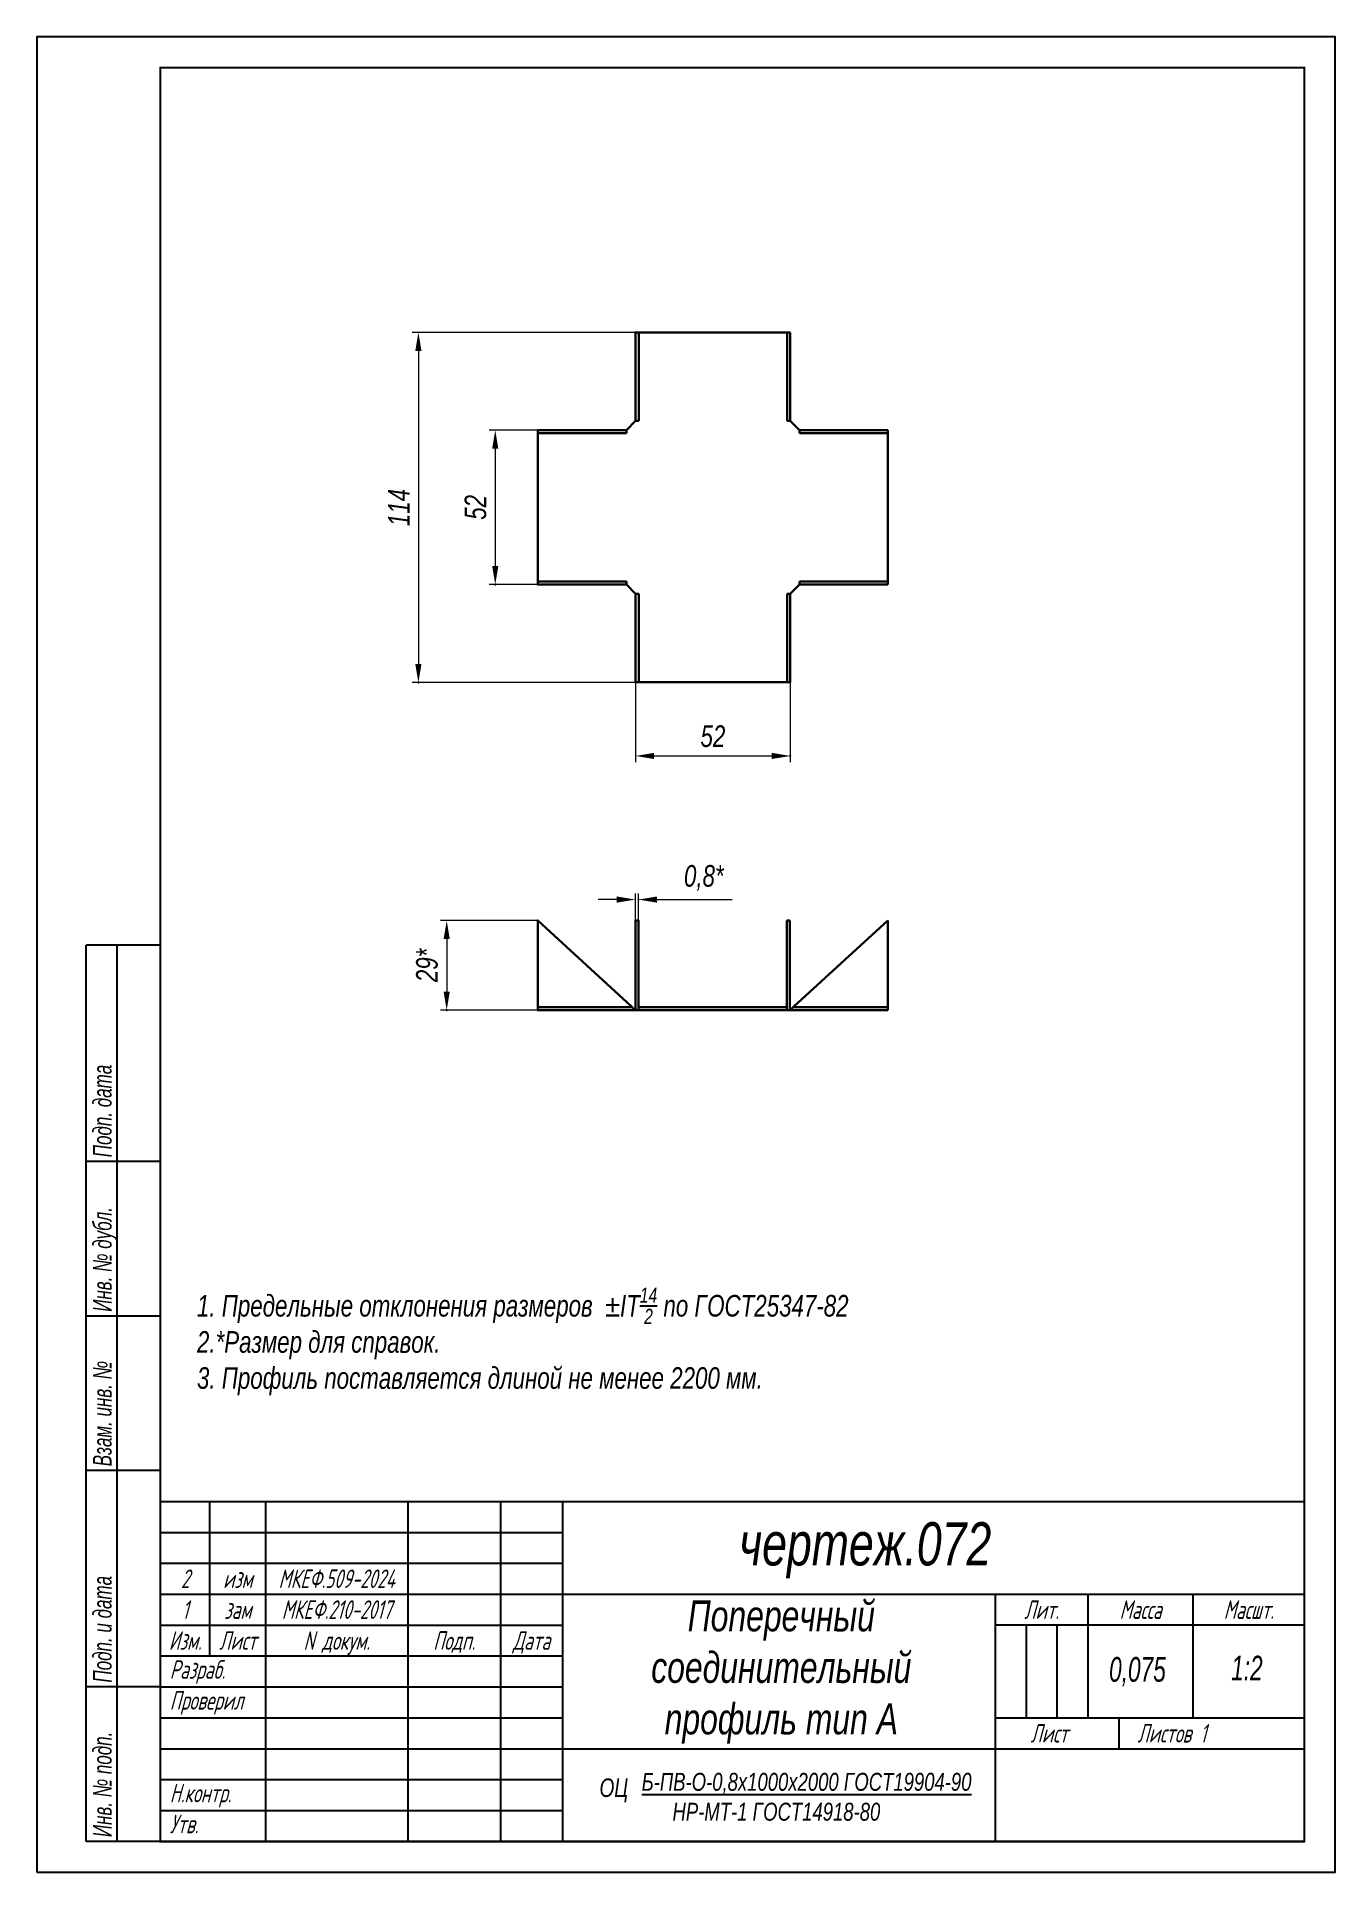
# Model space of a CAD drawing. Header units: millimetres. Extents: x 11314 to 18224, y 988 to 2042.
# Drawn here: x 11314.1 to 11524.1, y 988.1 to 1285.1 of the extents above; entities outside this region: 3.
import ezdxf
from ezdxf.enums import TextEntityAlignment as Align

# ---------------------------------------------------------------- set-up
doc = ezdxf.new("R2010")
doc.units = ezdxf.units.MM
doc.layers.add('Layer_01', color=7, linetype='Continuous', plot=False)
for name, color, linetype, lineweight in [('Layer_03', 1, 'Continuous', 15), ('Layer_15', 10, 'Continuous', 30), ('Layer_16', 110, 'Continuous', 13)]:
    doc.layers.add(name, color=color, linetype=linetype, lineweight=lineweight)
doc.layers.add('Layer_14', color=7, linetype='Continuous')
doc.layers.add('Layer_17', color=7, linetype='Continuous')
doc.styles.add('Style_01', font='ARIALNI.TTF', dxfattribs={"width": 0.9, "height": 3.5})
doc.styles.add('Style_02', font='ARIALNI.TTF', dxfattribs={"width": 0.9, "height": 7})
doc.styles.add('Style_05', font='ARIALNI.TTF', dxfattribs={"width": 0.8})
doc.styles.add('Style_06', font='ARIALNI.TTF', dxfattribs={"width": 0.9, "height": 6})
doc.styles.add('Style_07', font='isocpeur.ttf')
doc.dimstyles.new('DimStyle_06', dxfattribs={"dimtxt": 6, "dimasz": 5.5, "dimexe": 1, "dimexo": 0.625, "dimgap": 1.4, "dimtad": 1, "dimdec": 0, "dimtxsty": 'Style_06', "dimcen": 0.1, "dimclrd": 256, "dimclre": 256, "dimclrt": 256, "dimazin": 3, "dimtfac": 1, "dimtdec": 0, "dimtmove": 0, "dimatfit": 3, "dimlwd": 13, "dimlwe": 13})

# ---------------------------------------------------------------- blocks, each defined once
blk = doc.blocks.new('A$C270D7DBD')
blk.add_line((12, 0), (0, 0))
blk = doc.blocks.new('*D138')
at = {"layer": 'Layer_01', "color": 0}
for p in [(11410.92, 1180.69), (11435.92, 1180.69), (11435.92, 1168.77)]:
    blk.add_point(p, dxfattribs=at)
at = {"layer": 'Layer_16', "lineweight": 13}
for p, q in [((11410.92, 1180.63), (11410.92, 1167.77)), ((11435.92, 1180.63), (11435.92, 1167.77)), ((11413.92, 1168.77), (11432.92, 1168.77))]:
    blk.add_line(p, q, dxfattribs=at)
at = {"layer": 'Layer_16'}
for points in [[(11413.92, 1169.27), (11413.92, 1168.27), (11410.92, 1168.77)], [(11432.92, 1169.27), (11432.92, 1168.27), (11435.92, 1168.77)]]:
    blk.add_solid(points, dxfattribs=at)
at = {"layer": 'Layer_16', "insert": (11423.42, 1171.95), "char_height": 3.5, "width": 7.4235, "attachment_point": 5, "style": 'Style_01'}
blk.add_mtext('\\A1;52', dxfattribs=at)
blk = doc.blocks.new('*D139')
at = {"layer": 'Layer_01', "color": 0}
for p in [(11410.88, 1237.29), (11375.79, 1180.63), (11410.92, 1180.63)]:
    blk.add_point(p, dxfattribs=at)
at = {"layer": 'Layer_16', "lineweight": 13}
for p, q in [((11410.82, 1237.29), (11374.79, 1237.29)), ((11375.79, 1234.29), (11375.79, 1183.63)), ((11410.85, 1180.63), (11374.79, 1180.63))]:
    blk.add_line(p, q, dxfattribs=at)
at = {"layer": 'Layer_16'}
for points in [[(11375.29, 1234.29), (11376.29, 1234.29), (11375.79, 1237.29)], [(11375.29, 1183.63), (11376.29, 1183.63), (11375.79, 1180.63)]]:
    blk.add_solid(points, dxfattribs=at)
at = {"layer": 'Layer_16', "insert": (11372.63, 1208.96), "char_height": 3.5, "attachment_point": 5, "rotation": 90, "style": 'Style_01'}
blk.add_mtext('\\A1;114', dxfattribs=at)
blk = doc.blocks.new('*D140')
at = {"layer": 'Layer_01', "color": 0}
for p in [(11395.12, 1221.49), (11388.22, 1196.49), (11395.12, 1196.49)]:
    blk.add_point(p, dxfattribs=at)
at = {"layer": 'Layer_16', "lineweight": 13}
for p, q in [((11395.05, 1221.49), (11387.22, 1221.49)), ((11388.22, 1218.49), (11388.22, 1199.49)), ((11395.05, 1196.49), (11387.22, 1196.49))]:
    blk.add_line(p, q, dxfattribs=at)
at = {"layer": 'Layer_16'}
for points in [[(11387.72, 1218.49), (11388.72, 1218.49), (11388.22, 1221.49)], [(11387.72, 1199.49), (11388.72, 1199.49), (11388.22, 1196.49)]]:
    blk.add_solid(points, dxfattribs=at)
at = {"layer": 'Layer_16', "insert": (11385.03, 1208.99), "char_height": 3.5, "attachment_point": 5, "rotation": 90, "style": 'Style_01'}
blk.add_mtext('\\A1;52', dxfattribs=at)
blk = doc.blocks.new('*D141')
at = {"layer": 'Layer_01', "color": 0}
for p in [(11395.12, 1142.13), (11380.37, 1127.63), (11395.12, 1127.63)]:
    blk.add_point(p, dxfattribs=at)
at = {"layer": 'Layer_16', "lineweight": 13}
for p, q in [((11395.05, 1142.13), (11379.37, 1142.13)), ((11380.37, 1139.13), (11380.37, 1130.63)), ((11395.05, 1127.63), (11379.37, 1127.63))]:
    blk.add_line(p, q, dxfattribs=at)
at = {"layer": 'Layer_16'}
for points in [[(11379.87, 1139.13), (11380.87, 1139.13), (11380.37, 1142.13)], [(11379.87, 1130.63), (11380.87, 1130.63), (11380.37, 1127.63)]]:
    blk.add_solid(points, dxfattribs=at)
at = {"layer": 'Layer_16', "insert": (11377.19, 1134.88), "char_height": 3.5, "attachment_point": 5, "rotation": 90, "style": 'Style_01'}
blk.add_mtext('\\A1;29*', dxfattribs=at)
blk = doc.blocks.new('*D142')
at = {"layer": 'Layer_01', "color": 0}
for p in [(11411.38, 1145.53), (11410.88, 1142.13), (11411.38, 1142.13)]:
    blk.add_point(p, dxfattribs=at)
at = {"layer": 'Layer_16', "lineweight": 13}
for p, q in [((11410.88, 1142.19), (11410.88, 1146.53)), ((11411.38, 1142.19), (11411.38, 1146.53)), ((11407.88, 1145.53), (11404.88, 1145.53)), ((11414.38, 1145.53), (11426.52, 1145.53))]:
    blk.add_line(p, q, dxfattribs=at)
at = {"layer": 'Layer_16'}
for points in [[(11407.88, 1146.03), (11407.88, 1145.03), (11410.88, 1145.53)], [(11414.38, 1146.03), (11414.38, 1145.03), (11411.38, 1145.53)]]:
    blk.add_solid(points, dxfattribs=at)
at = {"layer": 'Layer_16', "insert": (11421.95, 1149.04), "char_height": 3.5, "attachment_point": 5, "style": 'Style_01'}
blk.add_mtext('\\A1;0,8*', dxfattribs=at)

msp = doc.modelspace()

# ---------------------------------------------------------------- linework, layer by layer
at = {"color": 3}
for p, q in [((11322.07, 993.14), (11322.07, 1138.14)), ((11334.07, 1138.14), (11322.07, 1138.14)), ((11327.07, 993.14), (11327.07, 1138.14)), ((11334.07, 1103.14), (11322.07, 1103.14)), ((11334.07, 1078.14), (11322.07, 1078.14)), ((11334.07, 1048.14), (11519.07, 1048.14)), ((11334.07, 993.14), (11334.07, 1048.14)), ((11342.07, 1023.14), (11342.07, 1048.14)), ((11351.07, 1048.14), (11351.07, 993.14)), ((11374.07, 1048.14), (11374.07, 993.14)), ((11389.07, 1048.14), (11389.07, 993.14)), ((11399.07, 1048.14), (11399.07, 993.14)), ((11399.07, 1033.14), (11519.07, 1033.14)), ((11469.07, 1033.14), (11469.07, 993.14)), ((11484.07, 1033.14), (11484.07, 1013.14)), ((11501.07, 1013.14), (11501.07, 1033.14)), ((11334.07, 1028.14), (11399.07, 1028.14)), ((11519.07, 1028.14), (11469.07, 1028.14)), ((11334.07, 1023.14), (11399.07, 1023.14)), ((11334.07, 1018.14), (11322.07, 1018.14)), ((11469.07, 1013.14), (11519.07, 1013.14)), ((11489.07, 1013.14), (11489.07, 1008.14)), ((11399.07, 1008.14), (11519.07, 1008.14)), ((11334.07, 993.14), (11322.07, 993.14))]:
    msp.add_line(p, q, dxfattribs=at)
at = {"layer": 'Layer_14', "color": 3}
for p, q in [((11334.07, 993.14), (11334.07, 1048.14)), ((11333.93, 993.14), (11519.07, 993.14))]:
    msp.add_line(p, q, dxfattribs=at)
at = {"layer": 'Layer_14', "color": 8}
for p, q in [((11334.07, 1043.14), (11399.07, 1043.14)), ((11334.07, 1038.14), (11399.07, 1038.14)), ((11334.07, 1033.14), (11399.07, 1033.14)), ((11334.07, 1028.14), (11334.07, 1028.14)), ((11334.07, 1028.14), (11334.07, 1028.14)), ((11474.07, 1028.14), (11474.07, 1013.14)), ((11479.07, 1013.14), (11479.07, 1028.14)), ((11334.07, 1018.14), (11399.07, 1018.14)), ((11334.07, 1013.14), (11399.07, 1013.14)), ((11334.07, 1008.14), (11399.07, 1008.14)), ((11334.07, 1003.14), (11399.07, 1003.14)), ((11334.07, 998.14), (11399.07, 998.14))]:
    msp.add_line(p, q, dxfattribs=at)
at = {"layer": 'Layer_15', "color": 1}
for p, q in [((11410.88, 1237.29), (11423.38, 1237.29)), ((11411.42, 1222.99), (11411.42, 1237.29)), ((11435.42, 1237.96), (11435.42, 1237.96)), ((11435.42, 1222.99), (11435.42, 1237.29)), ((11394.63, 1220.99), (11394.63, 1220.99)), ((11395.12, 1221.49), (11395.12, 1208.99)), ((11409.42, 1220.99), (11395.12, 1220.99)), ((11409.42, 1221.49), (11409.42, 1220.99)), ((11410.92, 1222.99), (11411.42, 1222.99)), ((11435.92, 1222.99), (11435.42, 1222.99)), ((11437.42, 1221.49), (11437.42, 1220.99)), ((11409.42, 1196.99), (11395.12, 1196.99)), ((11409.42, 1196.49), (11409.42, 1196.99)), ((11437.42, 1196.99), (11437.42, 1196.49)), ((11410.92, 1194.99), (11411.42, 1194.99)), ((11411.42, 1194.99), (11411.42, 1180.69)), ((11435.42, 1194.99), (11435.92, 1194.99)), ((11411.42, 1180.07), (11411.42, 1180.07)), ((11395.12, 1127.63), (11395.12, 1142.13)), ((11410.88, 1142.13), (11411.38, 1142.13)), ((11435.38, 1142.13), (11435.88, 1142.13)), ((11410.88, 1127.63), (11423.38, 1127.63)), ((11423.38, 1127.63), (11410.88, 1127.63)), ((11411.38, 1128.13), (11411.38, 1127.63)), ((11423.38, 1128.13), (11435.38, 1128.13))]:
    msp.add_line(p, q, dxfattribs=at)
at = {"layer": 'Layer_15'}
for p, q in [((11410.92, 1237.29), (11410.92, 1222.99)), ((11410.92, 1237.29), (11411.04, 1237.29)), ((11435.92, 1237.29), (11419.67, 1237.29)), ((11435.92, 1237.29), (11435.92, 1222.99)), ((11395.12, 1221.49), (11409.42, 1221.49)), ((11395.12, 1221.49), (11395.12, 1221.37)), ((11410.92, 1222.99), (11409.42, 1221.49)), ((11435.92, 1222.99), (11437.42, 1221.49)), ((11451.72, 1221.49), (11437.42, 1221.49)), ((11451.72, 1220.99), (11437.42, 1220.99)), ((11451.72, 1196.49), (11451.72, 1221.49)), ((11395.12, 1212.74), (11395.12, 1196.49)), ((11451.72, 1196.99), (11437.42, 1196.99)), ((11395.12, 1196.49), (11398.42, 1196.49)), ((11395.12, 1196.49), (11409.42, 1196.49)), ((11410.92, 1194.99), (11409.42, 1196.49)), ((11410.92, 1180.69), (11410.92, 1194.99)), ((11435.42, 1180.69), (11435.42, 1194.99)), ((11435.92, 1194.99), (11437.42, 1196.49)), ((11435.92, 1180.69), (11435.92, 1194.99)), ((11451.72, 1196.49), (11437.42, 1196.49)), ((11410.92, 1180.69), (11435.92, 1180.69)), ((11395.12, 1142.13), (11410.88, 1127.63)), ((11410.88, 1142.13), (11410.88, 1127.63)), ((11411.38, 1142.13), (11411.38, 1127.63)), ((11435.38, 1142.13), (11435.38, 1127.63)), ((11451.72, 1142.13), (11435.88, 1127.63)), ((11435.88, 1127.63), (11435.88, 1142.13)), ((11451.72, 1127.63), (11451.72, 1142.13)), ((11395.12, 1127.63), (11395.12, 1136.33)), ((11395.12, 1128.13), (11410.34, 1128.13)), ((11395.12, 1127.63), (11395.12, 1127.87)), ((11395.12, 1127.63), (11451.72, 1127.63)), ((11411.38, 1128.13), (11435.38, 1128.13)), ((11436.43, 1128.13), (11442.67, 1128.13)), ((11451.72, 1128.13), (11442.67, 1128.13))]:
    msp.add_line(p, q, dxfattribs=at)
at = {"layer": 'Layer_17'}
msp.add_lwpolyline([(11314.07, 988.14), (11524.07, 988.14), (11524.07, 1285.14), (11314.07, 1285.14)], close=True, dxfattribs=at)
at = {"layer": 'Layer_17', "const_width": 0.3}
msp.add_lwpolyline([(11334.07, 993.14), (11519.07, 993.14), (11519.07, 1280.14), (11334.07, 1280.14)], close=True, dxfattribs=at)

# ---------------------------------------------------------------- block references
at = {"color": 3}
msp.add_blockref('A$C270D7DBD', (11322.07, 1053.14), dxfattribs=at)

# ---------------------------------------------------------------- texts
at = {"ltscale": 5, "style": 'Style_05', "width": 0.8}
for s, p in [('Подп. дата', (11327.07, 1103.84)), ('Инв. № дубл.', (11327.07, 1078.84)), ('Взам. инв. №', (11327.07, 1053.84)), ('Подп. и дата', (11327.07, 1018.84)), ('Инв. № подп.', (11327.07, 993.84))]:
    msp.add_text(s, height=3, rotation=90, dxfattribs=at).set_placement(p, align=Align.BOTTOM_LEFT)
at = {"color": 7, "style": 'Style_01', "width": 0.9}
for s, height, p in [('чертеж.072', 7, (11427.65, 1037.79)), ('ОЦ', 3, (11405.07, 1000.33, 0))]:
    msp.add_text(s, height=height, dxfattribs=at).set_placement(p)
at = {"style": 'Style_07', "oblique": 15, "width": 0.66666}
for s, p in [('2', (11338.07, 1035.64)), ('изм', (11346.57, 1035.64)), ('МКЕФ.509-2024', (11362.57, 1035.64)), ('1', (11338.07, 1030.64)), ('зам', (11346.57, 1030.64)), ('МКЕФ.210-2017', (11362.57, 1030.64)), ('Лит.', (11476.57, 1030.64)), ('Масса', (11492.57, 1030.64)), ('Масшт.', (11510.07, 1030.64)), ('Изм.', (11338.07, 1025.64)), ('Лист', (11346.57, 1025.64)), ('N докум.', (11362.57, 1025.64)), ('Подп.', (11381.57, 1025.64)), ('Дата', (11394.07, 1025.64))]:
    msp.add_text(s, height=3, dxfattribs=at).set_placement(p, align=Align.MIDDLE_CENTER)
for s, p in [('Разраб.', (11335.58, 1019.46)), ('Проверил', (11335.58, 1014.46)), ('Н.контр.', (11335.58, 999.46)), ('Утв.', (11335.58, 994.46))]:
    msp.add_text(s, height=3, dxfattribs=at).set_placement(p)
at = {"lineweight": 0, "style": 'Style_02', "width": 0.8}
msp.add_text('0,075', height=4, dxfattribs=at).set_placement((11487.49, 1018.97))
msp.add_text('1:2', height=4, dxfattribs=at).set_placement((11507.23, 1021.18), align=Align.MIDDLE_LEFT)
at = {"style": 'Style_07', "oblique": 15, "width": 0.66666}
for s, p in [('Лист', (11474.78, 1010.63)), ('Листов', (11492.07, 1010.64)), ('1', (11502.19, 1010.64))]:
    msp.add_text(s, height=3, dxfattribs=at).set_placement(p, align=Align.MIDDLE_LEFT)
at = {"color": 7, "insert": (11333.96, 1082.75), "char_height": 3.5, "attachment_point": 1, "style": 'Style_01'}
msp.add_mtext_dynamic_manual_height_columns('\\A1;      1. Предельные отклонения размеров  %%PIT{\\H0.7x;\\S14/2;} по ГОСТ25347-82\\P      2.{\\C256;*}Размер для справок.\\P      3. Профиль поставляется длиной не менее 2200 мм.', width=177.5144, gutter_width=70, heights=[39.38], dxfattribs=at)
at = {"color": 7, "insert": (11402.29, 1032.13), "char_height": 5, "width": 64.3878, "attachment_point": 1, "style": 'Style_01'}
msp.add_mtext('\\pxqc,t45,48;Поперечный соединительный профиль тип А', dxfattribs=at)
at = {"color": 3, "ltscale": 2, "insert": (11411.9, 1004.23, 0), "char_height": 2.9, "width": 59.7044, "attachment_point": 1, "style": 'Style_01'}
msp.add_mtext('{\\L\\C0;Б-ПВ-О-0,8х1000х2000 ГОСТ19904-90\\P\\l      HP-MT-1 ГОСТ14918-80}', dxfattribs=at)
at = {"layer": 'Layer_03', "width": 37, "attachment_point": 5, "style": 'Style_01'}
for insert, char_height in [((17332.19, 2042.01), 3.5), ((17783.64, 2040.63), 6), ((18224.28, 2042.13), 3.5)]:
    msp.add_mtext('{\\fCalibri|b0|i0|c204;\\c0;^J', dxfattribs=dict(at, insert=insert, char_height=char_height))

# ---------------------------------------------------------------- dimensions: what is measured, and where the dimension line sits
at = {"layer": 'Layer_16'}
dim = msp.add_linear_dim(base=(11375.79, 1180.63), p1=(11410.88, 1237.29), p2=(11410.92, 1180.63), angle=90, text='114', dimstyle='DimStyle_06', override={"dimasz": 3}, dxfattribs=at)
dim.commit()
dim.dimension.update_dxf_attribs({"geometry": '*D139', "text_midpoint": (11375.79, 1208.96), "dimtype": 160})
for base, p1, p2, text, picture, middle in [((11388.22, 1196.49), (11395.12, 1221.49), (11395.12, 1196.49), '52', '*D140', (11385.03, 1208.99)), ((11380.37, 1127.63), (11395.12, 1142.13), (11395.12, 1127.63), '29*', '*D141', (11377.19, 1134.88))]:
    dim = msp.add_linear_dim(base=base, p1=p1, p2=p2, angle=90, text=text, dimstyle='DimStyle_06', override={"dimasz": 3}, dxfattribs=at)
    dim.commit()
    dim.dimension.update_dxf_attribs({"geometry": picture, "text_midpoint": middle})
for base, p1, p2, text, picture, middle in [((11435.92, 1168.77), (11410.92, 1180.69), (11435.92, 1180.69), '52', '*D138', (11423.42, 1171.95)), ((11411.38, 1145.53), (11410.88, 1142.13), (11411.38, 1142.13), '0,8*', '*D142', (11421.95, 1149.04))]:
    dim = msp.add_linear_dim(base=base, p1=p1, p2=p2, text=text, dimstyle='DimStyle_06', override={"dimasz": 3}, dxfattribs=at)
    dim.commit()
    dim.dimension.update_dxf_attribs({"geometry": picture, "text_midpoint": middle})

doc.saveas('drawing.dxf')
